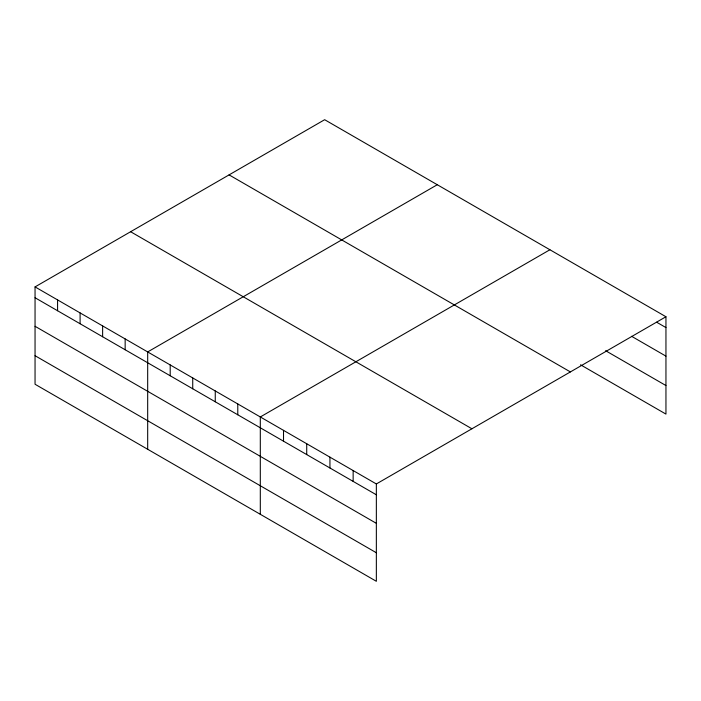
<?xml version="1.0" encoding="UTF-8"?>
<svg xmlns="http://www.w3.org/2000/svg" width="701" height="701" viewBox="0 0 701 701"><rect width="100%" height="100%" fill="white"/><g stroke="black" fill="none" stroke-linecap="round" stroke-linejoin="round"><path stroke-width="1.05" d="M580.542 364.792L665.95 414.098L665.95 316.747L324.651 119.705L35.05 286.902L35.05 384.253L376.349 581.295L376.349 483.953L35.05 286.902M437.275 184.731L147.683 351.928L147.683 449.28M549.908 249.758L260.308 416.955L260.308 514.297M376.349 483.953L665.95 316.747M656.671 322.223L665.95 327.586M631.601 336.305L665.95 356.134M605.611 350.71L665.95 385.55M229.078 174.882L570.386 371.924M130.614 231.724L471.922 428.775M35.05 297.741L376.349 494.783M35.05 326.289L376.349 523.332M35.05 355.705L376.349 552.747M353.146 470.546L353.146 481.385M329.934 457.148L329.934 467.988M306.723 443.751L306.723 454.59M283.519 430.353L283.519 441.192M237.779 403.951L237.779 414.782M215.26 390.939L215.26 401.778M192.731 377.935L192.731 388.775M170.203 364.932L170.203 375.771M125.155 338.925L125.155 349.755M102.626 325.912L102.626 336.752M80.098 312.909L80.098 323.748M57.578 299.905L57.578 310.745"/></g></svg>
